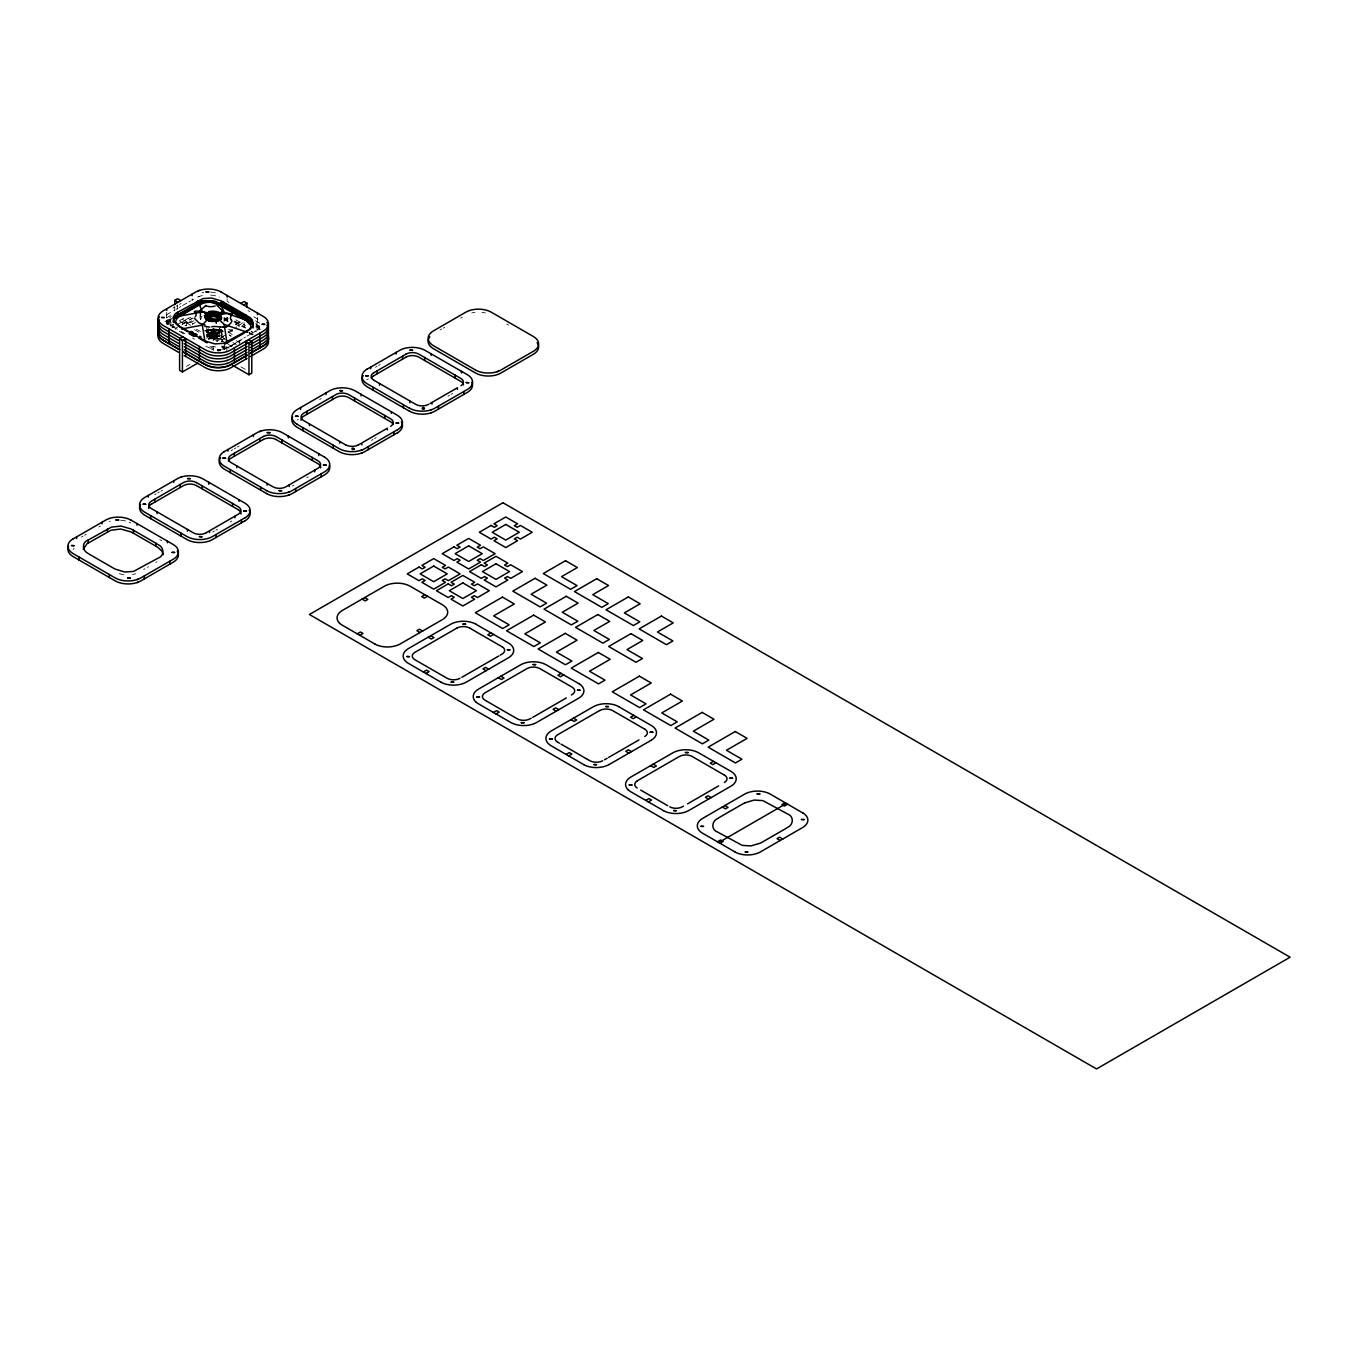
<?xml version="1.0" encoding="UTF-8"?>
<svg xmlns="http://www.w3.org/2000/svg" width="1358" height="1358" viewBox="0 0 1358 1358"><rect width="100%" height="100%" fill="white"/><g stroke="black" fill="none" stroke-linecap="round" stroke-linejoin="round"><path stroke-width="0.75" stroke-dasharray="5 3.75" d="M167.136 324.511L167.136 323.017M167.136 322.169L167.136 320.675M256.441 325.835L256.798 326.039A9.082 5.245 0 0 1 259.412 329.298L259.412 327.227M298.268 419.367L297.096 420.08M219.843 328.313L219.3 334.594A8.929 5.143 0 0 1 207.027 334.696M167.475 324.46L167.866 323.068M368.358 378.95L366.711 379.612M212.9 328.568L211.593 331.708A8.929 5.143 0 0 1 211.763 339.025L214.954 331.131A8.929 5.143 0 0 0 217.093 329.247M213.087 330.877L213.596 329.654A9.031 4.193 16.3 0 0 214.496 329.451M168.154 322.593L168.884 321.456M221.931 336.784L222.95 336.122M171.464 318.349L169.597 319.605L172.738 327.77M169.597 317.551L171.346 316.499M169.597 320.539L171.346 319.486M256.73 330.469L256.951 330.35A9.082 5.245 0 0 0 256.764 323.085L256.441 322.848M170.463 325.971L173.128 324.409M255.864 330.996L253.64 332.303M171.346 322.457L169.597 323.51A9.082 5.245 0 0 0 168.545 324.223M164.827 321.761L171.447 317.925M166.202 314.988L174.622 310.133M166.202 317.976L171.447 314.937M166.202 323.934L171.447 320.912M172.687 327.651L174.724 326.463M173.043 308.062L174.622 307.146M176.217 306.229L177.813 305.312M179.392 304.396L180.987 303.479M176.217 309.217L177.813 308.3M179.392 307.366L180.987 306.45M182.583 305.533L187.353 302.783M188.949 301.866L190.527 300.95M166.44 323.425L172.127 320.132M169.852 324.8L171.447 323.883M179.494 320.726L185.859 317.059M176.761 324.918L189.492 317.568M181.072 322.797L190.629 317.28M190.697 325.258L187.472 323.391L187.472 320.777L192.31 317.993M175.114 328.466L180.308 325.479M182.04 324.477L192.446 318.468M187.472 323.391L192.31 320.607M193.922 320.777L190.697 322.644L187.472 320.777M195.535 322.457L192.31 324.324A9.031 4.872 -11.4 0 1 193.939 321.982M205.177 330.911L208.742 328.857M205.958 331.301L209.692 329.332M223.832 320.98L227.618 318.994M206.11 331.488L209.862 329.434L206.501 331.59M224.019 321.133L229.4 318.027M206.518 332.201L212.442 328.925M206.501 334.934L214.072 330.571L217.297 332.421L212.459 335.222M206.518 335.188L213.274 331.284L223.391 337.123M206.501 336.682L213.274 332.778M210.846 334.289L215.684 331.488L215.684 335.036A2.275 1.324 0 0 0 212.459 335.036C210.965 337.836 217.84 334.272 212.306 334.934A2.275 1.324 0 0 0 212.459 336.903L212.459 334.289A2.275 1.324 0 0 1 212.459 332.421A2.275 1.324 0 0 1 215.684 332.421M214.072 333.168L209.234 335.969L212.459 337.819M206.518 338.159L221.846 329.451M221.541 330.588L208.826 337.938L207.553 329.756M208.198 338.685L219.724 331.776L208.436 338.668M208.164 339.551L222.016 331.556M209.896 339.194L217.297 335.036M235.698 324.273L241.062 321.371M228.161 331.895L236.801 326.905M238.533 325.903L243.014 322.491M225.072 335.12L221.846 336.988L224.698 338.617M216.652 341.367L223.442 337.446M221.846 339.958L225.072 338.108M186.436 366.371L189.865 364.385M239.721 340.603L227.923 347.41L224.698 345.56L221.846 347.19L225.072 349.057M221.744 349.498L227.618 345.849M242.284 338.872L227.974 348.055M243.88 337.938L245.458 337.022M247.054 336.105L253.42 332.625M231.013 345.934L235.851 343.133M81.361 537.072L82.957 536.155M84.535 535.239L86.131 534.322M98.862 526.972L100.441 526.055M154.625 494.77L156.204 493.854M157.8 492.937L159.395 492.02M160.974 491.104L162.57 490.187M231.098 450.618L232.693 449.702M234.289 448.785L235.868 447.868M237.463 446.952L239.059 446.035M319.673 399.49L321.269 398.573M375.453 367.271L377.049 366.354M378.644 365.438L380.223 364.521M439.975 330.028L441.554 329.111M443.149 328.195L444.745 327.278M460.634 318.095L462.229 317.178M143.693 569.443L144.899 568.747M147.309 567.355L148.514 566.659M155.729 562.501L156.934 561.805M212.731 531.996L214.326 531.08M215.922 530.163L217.501 529.247M230.232 521.896L231.811 520.98M292.394 486.011L293.99 485.095M306.704 477.744L308.3 476.828M371.43 440.382L373.009 439.466M374.604 438.549L376.2 437.632M447.885 396.247L449.481 395.314M451.06 394.397L452.655 393.481M192.123 300.033L193.532 299.218M201.001 317.076L202.002 316.499M225.818 318.366L227.516 317.449M226.158 318.57L227.499 317.806M227.754 347.258L226.396 348.021M228.755 332.71L231.946 330.996M225.717 348.412L224.342 349.176M198.302 296.791L199.439 296.383M135.664 573.738L132.405 574.672M223.849 346.256L222.491 346.579M204.651 330.724L212.9 329.179M73.094 549.413L74.147 548.309M215.616 346.952L211.576 346.273M123.884 574.841L119.283 573.721M224.511 319.962L228.416 321.269M249.516 332.982L253.42 334.306M228.534 329.264L232.371 330.554M218.655 329.621L222.559 330.928M196.554 329.332L200.339 331.386M210.626 348.463L211.729 349.074A9.082 5.245 0 0 0 213.121 349.702M209.896 348.038L205.873 346.307M506.721 324.036L508.622 325.122M248.005 310.473L249.889 311.576M227.126 301.408L229.027 302.494M253.691 316.737L260.43 320.658M255.593 320.811L259.701 323.204M255.593 323.798L259.701 326.175M255.593 326.769L259.701 329.162M235.851 319.86L245.34 325.326M234.764 321.048L245.475 327.295M234.968 321.948L245.679 328.127M233.966 321.744L243.438 327.21M224.393 317.704L227.974 319.775M235.138 323.917L242.301 328.042M223.934 317.959L227.516 320.03M249.023 332.438L252.605 334.509M223.934 318.332L227.516 320.403M249.023 332.812L252.605 334.883M223.832 319.249L227.346 321.269M227.923 332.031L232.982 334.951M219.64 329.349L223.204 331.42M219.402 329.485L222.967 331.556M218.451 329.553L222.05 331.624M217.908 329.79L221.507 331.878M215.854 328.891L223.068 333.066M236.479 340.739L240.043 342.793M216.652 329.638L221.744 332.557M215.294 329.298L222.491 333.457M213.274 328.313L221.71 333.168M223.442 336.903L213.274 331.029A8.929 5.143 0 0 0 215.056 329.213M232.982 342.657L236.36 344.609M208.334 329.705L226.82 340.603M213.274 334.272L221.71 339.127M205.89 330.452L222.016 339.755M207.01 331.878L223.119 341.181M224.919 342.216L232.082 346.358M207.01 332.252L232.082 346.731M206.331 332.269L222.44 341.571M182.651 319.537L190.001 323.781M213.274 337.242L220.013 341.147M213.274 338.736L218.349 341.673M179.816 321.167L187.166 325.411M194.5 329.654L200.016 332.829M221.846 345.934L224.698 347.563M221.744 346.613L225.122 348.565M209.879 346.46L213.274 348.429M174.792 327.804L177.406 329.315M181.208 331.505L184.994 333.695M192.581 338.091L194.483 339.177M179.205 331.216L184.824 334.458M240.96 366.864L246.375 369.987M159.803 539.652L161.704 540.756M251.4 331.81L252.843 332.642M226.022 320.132L227.465 320.997M251.026 331.216L252.961 332.337M174.435 327.601L169.75 324.834M258.954 328.347L260.43 329.213M254.998 330.945L256.441 331.793M229.112 334.815L230.86 336.156M256.441 328.806L256.798 329.026A9.082 5.245 0 0 1 258.071 329.977M229.825 335.256L231.267 336.139M207.095 335.375L209.319 336.835M256.255 324.868L256.339 326.327A8.929 5.143 0 0 1 258.954 329.23M200.169 318.281L200.678 319.334M213.546 328.636L214.853 332.014M213.121 329.756L213.562 330.928A8.929 5.143 0 0 1 211.576 329.247M221.337 329.756L222.61 337.938M200.577 314.767L201.222 318.858M239.212 341.741L239.398 343.54M219.419 328.432L219.843 336.478A8.929 5.143 0 0 0 207.18 336.377M206.705 326.361L207.248 336.411M259.412 326.361L259.412 327.855M257.477 317.433L257.477 327.872M244.117 322.559L244.117 326.769M227.126 298.794L227.126 300.474M226.82 346.663L226.82 352.52M224.698 345.764L224.698 349.668M221.846 332.252L221.846 342.012M219.062 335.494L219.062 335.867A8.674 5.008 0 0 1 207.485 335.867L207.485 335.494A8.674 5.008 0 0 0 219.062 335.494A8.674 5.008 0 0 0 207.485 335.494M215.039 335.409L215.039 335.782A2.733 1.579 0 0 0 211.508 335.952L211.508 335.579A2.733 1.579 0 0 1 215.039 335.409A2.733 1.579 0 0 1 211.508 335.579M214.887 336.428L214.887 333.83L211.661 331.963L211.661 334.56M213.274 329.434L213.274 340.79M213.274 346.68L213.274 350.585M213.138 336.512A2.733 1.579 0 0 0 213.41 334.475A2.733 1.579 0 0 0 213.138 336.529L213.138 336.886A2.733 1.579 0 0 0 213.41 334.849A2.733 1.579 0 0 0 213.138 336.886M210.846 336.903L210.846 333.355A2.275 1.324 0 0 0 214.072 333.355A2.275 1.324 0 0 0 214.072 331.488L214.072 334.102A2.275 1.324 0 0 1 214.072 335.969A2.275 1.324 0 0 1 210.846 335.969M192.123 298.726L192.123 300.407M186.657 323.119L186.657 325.716A2.275 1.324 0 0 0 185.011 325.343A2.275 1.324 0 0 0 186.708 324.935M177.592 305.041L177.592 309.251M175.522 328.229L175.522 329.349M174.758 306.687L174.758 310.88M173.128 324.223L173.128 327.38M167.136 321.54L167.136 323.645M166.678 312.306L166.678 323.662M168.85 324.206A9.082 5.245 0 0 1 169.529 317.534M224.393 349.193A9.082 5.245 0 0 1 223.391 349.668M202.07 292.666A18.265 10.541 0 0 1 203.768 292.36M210.507 292.106A18.265 10.541 0 0 1 218.927 293.99M200.288 318.383A2.733 1.579 0 0 1 200.678 319.147M171.94 327.702A211.865 122.322 0 0 1 173.128 327.006M200.288 318.74A2.733 1.579 0 0 1 200.594 319.181M214.785 331.98A8.929 5.143 0 0 0 214.971 339.296L211.695 330.826A8.929 5.143 0 0 1 209.879 329.366A8.929 5.143 0 0 0 217.382 329.349M212.425 330.249A9.031 5.839 -19 0 1 211.746 329.654M222.288 337.039A9.031 6.366 3 0 1 209.37 336.801M232.795 330.843A9.031 4.193 16.3 0 1 232.133 331.114M207.485 335.867A8.674 5.008 0 0 1 219.062 335.867M167.492 324.29A8.929 5.143 0 0 1 170.039 320.878M215.039 335.782A2.733 1.579 0 0 1 211.508 335.952M170.005 319.792A9.031 4.872 -11.4 0 0 167.17 324.206A9.082 5.245 0 0 1 169.529 320.505M256.866 325.207A9.031 5.415 12 0 1 259.395 329.332M182.787 324.206A2.275 1.324 0 0 1 185.095 322.729A2.275 1.324 0 0 1 187.302 324.256M199.677 315.735A2.275 1.324 0 0 1 199.728 317.416M227.584 348.004A2.275 1.324 0 0 1 229.213 347.92M239.347 342.182A2.275 1.324 0 0 1 240.96 340.451M197.606 297.062A18.231 10.524 0 0 1 203.955 295.314M210.677 295.059A18.231 10.524 0 0 1 219.368 297.079M109.319 521.455A18.265 10.541 0 0 1 110.338 521.149M120.607 520.199A18.265 10.541 0 0 1 130.775 523M471.837 312.866A18.265 10.541 0 0 1 474.944 312.34M481.886 312.34A18.265 10.541 0 0 1 485.434 312.968M215.09 336.258L211.458 334.747L215.09 336.258M214.581 336.546L211.967 334.441L214.581 336.546M212.103 336.631A2.275 1.324 0 0 0 215.549 335.528A2.275 1.324 0 0 0 212.171 334.34A2.275 1.324 0 0 0 212.103 336.631M213.274 332.15A8.674 5.008 0 0 0 213.274 338.838A8.674 5.008 0 0 0 213.274 332.15M213.274 332.523A8.674 5.008 0 0 0 213.274 339.211A8.674 5.008 0 0 0 213.274 332.523M212.103 334.017A2.275 1.324 0 0 0 215.549 332.914A2.275 1.324 0 0 0 212.171 331.742A2.275 1.324 0 0 0 212.103 334.017"/><path stroke-width="1.5" d="M219.979 319.147L220.403 318.281M193.413 335.392L193.498 332.676L191.478 335.053M83.177 549.26L86.997 543.743L110.915 530.265L120.607 529.009L130.86 531.861A36.904 21.304 0 0 1 133.457 533.236L155.746 546.103A36.904 21.304 0 0 1 158.122 547.614L161.958 551.178L163.215 554.675M206.603 315.107L206.144 314.088M218.689 319.588L218.248 320.437A7.52 4.346 0 0 0 214.954 314.598A7.52 4.346 0 0 0 204.837 316.499L204.413 315.396M253.267 327.023L253.063 328.008M424.477 408.571C423.289 405.227 419.995 410.439 424.477 408.571A9.082 5.245 0 0 1 422.983 408.877M189.051 333.644L189.984 332.455L190.086 334.255M190.324 334.357L191.054 331.284M192.666 332.201L190.663 334.56L192.904 332.354M191.682 335.171L193.243 333.321M193.175 336.003L195.179 333.644L193.209 336.054M193.787 336.394L195.756 333.983L197.063 334.764L195.756 334.34L196.248 335.732L194.194 336.275M200.746 337.242L199.728 336.275L200.95 337.005M181.717 328.942L202.359 325.105L207.536 319.469L208.402 319.843M221.626 317.585L221.71 317.84A7.52 4.346 0 0 1 211.576 319.741A7.52 4.346 0 0 1 208.3 313.902L207.978 312.866A9.251 5.551 -10.5 0 0 208.029 317.483M72.908 539.024L105.822 520.029A18.231 10.524 0 0 1 108.216 518.909L109.353 518.501M224.24 451.654L257.154 432.659A18.231 10.524 0 0 1 282.498 432.761L324.613 457.154M366.999 369.24L399.914 350.228A18.231 10.524 0 0 1 402.324 349.108L403.445 348.717A18.265 10.541 0 0 1 425.122 350.364L467.373 374.723A18.248 10.541 0 0 1 467.644 389.322L434.662 408.3A18.231 10.524 0 0 1 432.251 409.42L431.199 409.793M151.179 504.276L183.788 485.434A9.082 5.245 0 0 1 196.367 485.553M373.603 372.873L406.212 354.048M373.603 375.843L406.212 357.018M390.646 426.259L390.866 426.123A9.082 5.245 0 0 0 390.68 418.858L348.717 394.618A9.082 5.245 0 0 0 336.054 394.482L303.496 413.341A9.082 5.245 0 0 0 303.683 420.607L345.645 444.864M245.136 517.704L212.221 536.716A18.231 10.524 0 0 1 209.828 537.836L208.691 538.226A18.265 10.541 0 0 1 187.014 536.58L144.763 512.221A18.248 10.541 0 0 1 144.508 497.622L177.491 478.644A18.231 10.524 0 0 1 179.884 477.541L181.021 477.133M245.136 520.691L212.221 539.686A18.231 10.524 0 0 1 209.828 540.807L208.776 541.197A18.265 10.541 0 0 1 187.014 539.567L144.763 515.208A18.248 10.541 0 0 1 140.502 504.463M397.47 429.756L364.555 448.768A18.231 10.524 0 0 1 339.194 448.649L297.096 424.273M397.47 432.744L364.555 451.756A18.231 10.524 0 0 1 339.194 451.637L297.096 427.261A18.248 10.541 0 0 1 292.615 416.906M262.875 345.934L250.33 353.589M262.179 346.731L263.554 345.9A18.248 10.541 0 0 0 267.254 334.781M571.362 694.99L572.074 694.566A9.082 5.245 0 0 0 572.295 687.267L539.635 668.459A9.082 5.245 0 0 0 527.04 668.56L485.044 692.801A9.082 5.245 0 0 0 484.823 700.1L486.86 701.254M651.314 740.178L609.097 764.554M637.36 780.748L679.356 756.508A9.082 5.245 0 0 1 692.02 756.372L724.561 775.231M178.322 311.899C171.6 314.258 172.347 322.763 178.339 325.394A36.904 21.304 0 0 0 180.716 326.905L203.004 339.772A36.904 21.304 0 0 0 205.601 341.147L214.87 343.897L223.629 343.336L248.225 330.045C254.659 327.77 254.523 319.3 248.344 316.635A36.904 21.304 0 0 0 245.832 315.039L223.544 302.172A36.904 21.304 0 0 0 220.947 300.797L211.678 298.047L202.919 298.607L178.322 311.899C179.528 316.295 171.753 317.449 173.383 322.457M500.185 655.167L501.985 654.098A9.082 5.245 0 0 0 502.188 646.781M261.721 346.63L260.108 347.58M498.742 656.016L496.57 657.272M178.17 314.971L202.919 301.578L211.678 301.018L220.947 303.785A36.904 21.304 0 0 1 223.544 305.16L245.832 318.027A36.904 21.304 0 0 1 248.208 319.52L251.858 322.848L253.267 326.158M88.236 539.992C81.446 542.351 82.295 550.839 88.253 553.487A36.904 21.304 0 0 0 90.63 554.981L112.918 567.848A36.904 21.304 0 0 0 115.515 569.223L124.783 571.99L133.542 571.429L158.139 558.121C164.776 555.795 164.182 547.291 158.122 544.626A36.904 21.304 0 0 0 155.746 543.132L133.457 530.265A36.904 21.304 0 0 0 130.86 528.89L121.1 526.072L111.526 527.074L88.236 539.992L88.236 542.979M221.252 292.055A18.231 10.524 0 0 0 195.908 291.936L162.994 310.948A18.248 10.541 0 0 0 163.198 325.496L205.398 349.889A18.265 10.541 0 0 0 227.142 351.552L228.246 351.111A18.231 10.524 0 0 0 230.639 350.008L263.554 330.996A18.248 10.541 0 0 0 263.333 316.448L221.133 292.055M397.538 429.807A18.248 10.541 0 0 0 397.249 415.209L355.049 390.815A18.265 10.541 0 0 0 333.304 389.152L332.218 389.593A18.231 10.524 0 0 0 329.807 390.697L296.893 409.709A18.248 10.541 0 0 0 297.113 424.273M314.886 470.038L318.196 468.086A9.082 5.245 0 0 0 318.01 460.82L276.047 436.563M72.84 538.99A18.248 10.541 0 0 0 73.128 553.589L115.311 577.982A18.231 10.524 0 0 0 140.553 578.084L173.468 559.089A18.248 10.541 0 0 0 173.264 544.524L131.064 520.148M266.541 490.611A18.231 10.524 0 0 0 291.885 490.713L324.8 471.718A18.248 10.541 0 0 0 324.579 457.154M68.562 546.34A18.248 10.541 0 0 0 73.128 556.576L115.311 580.952A18.231 10.524 0 0 0 140.553 581.071L173.468 562.059A18.248 10.541 0 0 0 177.236 551.042M266.541 493.582A18.231 10.524 0 0 0 291.885 493.701L324.8 474.706A18.248 10.541 0 0 0 329.332 465.115M431.199 412.764L432.167 412.425A18.231 10.524 0 0 0 434.662 411.27L467.576 392.275A18.248 10.541 0 0 0 471.888 382.209M174.758 304.582L174.758 300.373L177.592 298.726L180.818 300.593M176.302 313.63L177.898 312.713M174.944 316.278L199.473 302.138M173.128 318.451L202.206 301.714A9.082 5.245 0 0 1 204.481 300.763M173.705 318.943L202.291 302.342A8.929 5.143 0 0 1 214.87 302.41L252.707 324.324M177.542 316.974L202.631 302.562M199.507 304.888L180.258 316.007A13.359 7.707 0 0 0 175.912 323.187M189.475 332.71L193.175 334.832M197.844 363.061L182.43 371.956L179.595 370.327L179.595 338.77L182.821 336.92M240.892 303.394L244.117 301.527L246.952 303.173L246.952 307.366M179.595 338.77L182.43 340.417L185.656 338.549L185.656 356.441M243.727 305.024L246.952 303.173M198.879 338.142L204.939 341.622M227.041 343.014L244.525 332.914M247.139 343.506L230.639 352.978A18.231 10.524 0 0 1 228.246 354.099L227.109 354.506M250.33 341.673L263.554 333.983A18.248 10.541 0 0 0 266.83 322.321M245.73 359.225L245.73 341.35L248.955 343.201L251.79 341.571L251.79 373.111L248.955 374.757L232.693 365.37M247.139 346.494L230.639 355.966A18.231 10.524 0 0 1 228.246 357.086L227.109 357.477M250.33 344.643L263.554 336.954A18.248 10.541 0 0 0 266.83 325.292M247.139 349.464L230.639 358.936A18.231 10.524 0 0 1 228.246 360.057L227.109 360.464M250.33 347.631L263.554 339.941A18.248 10.541 0 0 0 266.83 328.28M247.139 352.452L230.639 361.924A18.231 10.524 0 0 1 228.246 363.044L227.109 363.435M250.33 350.619L263.554 342.912A18.248 10.541 0 0 0 266.83 331.25M234.425 362.399L247.139 355.049M250.789 352.961L259.87 347.716M247.139 355.423L234.425 362.773L234.425 347.869M247.139 358.41L230.639 367.882A18.231 10.524 0 0 1 228.246 369.003L227.346 369.325A18.265 10.541 0 0 1 205.431 367.746L184.247 355.609M250.33 356.577L263.554 348.887A18.248 10.541 0 0 0 267.051 337.48M196.367 482.565A9.082 5.245 0 0 0 183.737 482.429L151.179 501.289A9.082 5.245 0 0 0 151.366 508.554L193.311 532.811A9.082 5.245 0 0 0 205.975 532.93M263.452 436.461L230.843 455.303A9.082 5.245 0 0 0 231.03 462.569L272.975 486.809A9.082 5.245 0 0 0 285.638 486.945L314.666 470.174L314.666 471.854M263.452 439.449L230.843 458.274A9.082 5.245 0 0 0 228.433 461.058M393.158 424.443A9.082 5.245 0 0 0 390.68 421.846L348.717 397.588A9.082 5.245 0 0 0 336.054 397.47L303.496 416.329A9.082 5.245 0 0 0 301.035 420.301M205.924 532.896L238.533 514.071A9.082 5.245 0 0 0 238.346 506.806L196.384 482.548M357.205 633.863L360.43 631.996L363.01 633.49L359.785 635.357M424.935 594.753L421.71 596.603L424.29 598.097L427.515 596.23M423.289 672.023L426.514 670.156L429.094 671.65L425.869 673.517M491.036 632.913L487.811 634.763L490.391 636.257L493.616 634.39M496.213 657.493L461.839 677.303M493.395 712.492L496.621 710.624L499.201 712.118L495.976 713.985M561.143 673.381L557.917 675.249L560.498 676.725L563.723 674.875M535.969 715.479L566.32 697.961M566.065 754.454L569.291 752.587L571.871 754.08L568.646 755.931M633.813 715.327L630.587 717.194L633.168 718.688L636.393 716.82M608.639 757.424L638.973 739.906M645.729 800.439L648.954 798.572L651.534 800.066L648.309 801.933M713.476 761.329L710.251 763.196L712.831 764.673L716.056 762.823M718.637 785.909L687.572 803.851M717.397 841.807L720.623 839.957L723.203 841.451L719.978 843.301M785.145 802.697L781.902 804.564L784.5 806.058L787.725 804.191M718.688 842.554L786.435 803.444M234.187 362.535L231.59 364.368M431.759 402.562L430.18 403.462M535.595 715.683L532.676 717.364M233.949 362.671L231.115 364.64M607.179 758.273L604.599 759.733M360.753 443.557L358.257 444.949M531.199 718.195L530.095 718.806A9.082 5.245 0 0 1 517.432 718.925L516.804 718.518M683.532 806.126L682.429 806.754A9.082 5.245 0 0 1 669.766 806.873M456.916 628.075L414.937 652.315A9.082 5.245 0 0 0 414.733 659.632L447.376 678.423A9.082 5.245 0 0 0 459.972 678.321M599.693 710.506L557.697 734.746A9.082 5.245 0 0 0 557.493 742.062M231.115 364.267L230.639 364.912A18.231 10.524 0 0 1 228.246 366.015L227.346 366.354A18.265 10.541 0 0 1 205.431 364.776L203.513 363.367M428.822 404.226L428.364 404.48A9.082 5.245 0 0 1 415.769 404.378L373.756 380.155M200.254 301.714L202.206 300.78L202.291 302.342A8.929 5.143 0 0 1 214.887 302.494M744.88 802.833L754.148 800.066L762.907 800.626L787.504 813.934C794.074 816.26 793.683 824.781 787.487 827.429A36.904 21.304 0 0 1 785.111 828.94L762.823 841.807A36.904 21.304 0 0 1 760.225 843.182L750.957 845.932L742.198 845.372L717.601 832.064C710.811 829.721 711.66 821.217 717.618 818.568A36.904 21.304 0 0 1 719.995 817.075L742.283 804.208A36.904 21.304 0 0 1 744.88 802.833M198.302 290.816L199.439 290.425M259.548 431.538L260.685 431.131M498.352 371.243L497.215 371.651M362.145 449.888L361.024 450.296M362.145 452.859L361.024 453.266M289.407 491.868L288.439 492.207M289.407 494.855L288.439 495.195M138.075 579.238L137.022 579.611M138.075 582.226L137.107 582.565M204.277 363.791L205.398 364.419A18.265 10.541 0 0 0 227.142 366.083L228.246 365.642A18.231 10.524 0 0 0 230.639 364.538M227.193 357.46L227.261 357.426A18.265 10.541 0 0 1 205.431 355.83L184.247 343.693M227.193 360.43L227.261 360.413A18.265 10.541 0 0 1 205.431 358.818L184.247 346.68M227.193 363.418L227.261 363.384A18.265 10.541 0 0 1 205.431 361.788L184.247 349.651M469.545 310.558L468.578 310.897A18.231 10.524 0 0 0 466.015 312.068L433.1 331.08A18.248 10.541 0 0 0 433.321 345.628L475.521 370.021M190.239 332.37L192.242 331.946M173.128 317.331L202.393 311.899L207.299 312.679M215.684 315.463L227.397 313.291L232.303 314.071M206.722 317.738L219.113 315.429L219.741 319.52M223.238 327.261C225.937 328.008 233.661 321.914 231.59 320.064M218.214 312.578L224.189 312.51L252.113 322.169M226.599 326.938L220.556 326.989M204.803 326.327L209.726 327.108M211.882 302.664L218.74 304.786A33.627 19.419 0 0 1 221.609 306.28M352.52 449.481C357.646 449.125 349.821 446.629 352.52 449.481A9.082 5.245 0 0 0 353.742 449.294M216.414 313.868L218.214 315.09M204.939 313.036C206.993 312.017 191.308 309.573 194.941 312.391M205.007 313.392L220.607 318.655M219.249 319.571L224.155 324.46L247.563 332.337M205.007 325.02L199.151 323.051L194.245 318.179M218.893 312.815L219.945 313.783M205.992 305.414L199.949 310.676L200.577 314.767M210.066 318.519L208.402 317.449M207.587 319.486L206.688 318.757M469.529 627.99L502.137 646.815M475.826 624.171L508.741 643.183A18.231 10.524 0 0 1 510.676 644.575L511.372 645.22A18.265 10.541 0 0 1 508.52 657.73L466.32 682.123A18.248 10.541 0 0 1 441.027 682.276M618.586 706.601L651.517 725.613A18.231 10.524 0 0 1 653.436 726.988L654.149 727.65A18.265 10.541 0 0 1 651.28 740.161M374.995 644.082L342.08 625.07A18.231 10.524 0 0 1 340.145 623.695L339.483 623.084M441.095 682.242L408.181 663.23A18.231 10.524 0 0 1 408.368 648.598L450.584 624.29A18.248 10.541 0 0 1 475.894 624.137M583.855 764.673L550.941 745.661A18.231 10.524 0 0 1 551.127 731.028L593.361 706.72A18.248 10.541 0 0 1 618.654 706.567M663.519 810.658L630.604 791.663A18.231 10.524 0 0 1 628.669 790.271L627.973 789.609M735.187 852.043L702.273 833.031A18.231 10.524 0 0 1 700.338 831.639L699.642 830.994A18.265 10.541 0 0 1 702.493 818.484L744.693 794.091A18.248 10.541 0 0 1 769.986 793.938L802.833 812.967M589.457 760.48L590.153 760.853A9.082 5.245 0 0 0 602.731 760.752M409.42 408.181L367.186 383.805A18.248 10.541 0 0 1 366.932 369.206M409.42 411.168L367.186 386.792A18.248 10.541 0 0 1 363.231 375.555M276.047 439.551L318.044 463.774A9.082 5.245 0 0 1 320.675 467.848M266.643 490.611L224.426 466.235A18.248 10.541 0 0 1 224.172 451.62M266.643 493.582L224.426 469.206A18.248 10.541 0 0 1 220.607 457.782M196.384 485.536L238.38 509.776M516.346 718.263L514.75 717.38M589.016 760.225L587.42 759.326M203.904 363.944L202.766 362.942M203.14 363.52L202.019 362.518M667.763 805.701L640.738 790.118M202.393 363.095L199.779 361.228M201.646 362.671L183.347 351.739M251.026 321.54L214.802 301.018L214.887 302.393M514.309 717.109L487.301 701.526M586.979 759.071L561.075 744.116M461.024 385.689A9.082 5.245 0 0 0 460.786 378.39L418.824 354.132A9.082 5.245 0 0 0 406.161 354.014M463.451 384.976A9.082 5.245 0 0 0 460.786 381.377L418.824 357.12A9.082 5.245 0 0 0 406.161 357.001M252.113 320.301L220.675 302.342M248.565 339.704L251.79 341.571M174.758 300.373L177.983 302.24M192.276 331.997L190.273 332.421M187.76 331.725L182.651 328.772A34.697 20.03 0 0 1 180.58 327.465L180.088 327.108M193.413 334.985L196.367 336.512M180.444 338.515L163.181 328.5A18.248 10.541 0 0 1 159.497 316.872M184.247 340.705L205.398 352.876A18.265 10.541 0 0 0 227.142 354.54M178.543 340.4L163.181 331.471A18.248 10.541 0 0 1 159.497 319.86M178.543 343.387L163.181 334.458A18.248 10.541 0 0 1 159.497 322.848M178.543 346.375L163.181 337.429A18.248 10.541 0 0 1 159.497 325.818M179.782 349.685L168.698 343.285M167.951 342.861L178.543 349.346M184.247 352.639L199.405 361.398L199.405 346.494M178.543 352.333L163.181 343.387A18.248 10.541 0 0 1 159.497 331.776M245.204 517.754A18.248 10.541 0 0 0 244.915 503.156L202.715 478.763A18.265 10.541 0 0 0 180.987 477.099M364.623 597.537L367.848 599.404L365.268 600.898L362.043 599.031M422.678 631.063L419.452 629.195L416.872 630.689L420.097 632.556M430.724 635.697L433.949 637.564L431.369 639.058L428.126 637.191M488.778 669.222L485.553 667.372L482.973 668.849L486.198 670.716M500.813 676.165L504.039 678.032L501.458 679.526L498.233 677.659M558.885 709.691L555.66 707.841L553.079 709.317L556.305 711.185M573.483 718.127L576.709 719.995L574.128 721.471L570.903 719.621M631.555 751.653L628.33 749.786L625.749 751.28L628.975 753.147M653.147 764.113L656.372 765.98L653.792 767.474L650.567 765.606M711.219 797.638L707.993 795.788L705.413 797.265L708.638 799.132M724.816 805.498L728.041 807.365L725.461 808.842L722.235 806.991M782.87 839.023L779.645 837.156L777.065 838.65L780.29 840.517M168.324 343.438L166.474 341.995M167.577 343.014L165.744 341.554M253.199 323.917L214.802 301.799A9.082 5.245 0 0 0 212.238 300.78M166.117 342.148L165.014 341.13M559.53 743.216L557.985 742.3M165.37 341.724L164.284 340.688M164.641 341.282L163.181 340.043M163.911 340.841L163.181 340.417A18.248 10.541 0 0 1 159.497 328.806M578.847 683.651L545.933 664.656A18.248 10.541 0 0 0 520.708 664.775L478.474 689.134A18.265 10.541 0 0 0 475.572 701.696M644.914 729.246L612.305 710.421A9.082 5.245 0 0 0 599.71 710.523M252.282 322.287L253.182 322.831M179.595 326.752L176.421 323.136M216.822 305.143L221.727 310.014L222.373 314.105M475.69 701.713L476.335 702.324A18.231 10.524 0 0 0 478.271 703.716L511.185 722.711A18.248 10.541 0 0 0 536.41 722.592L578.644 698.216A18.265 10.541 0 0 0 578.814 683.532M250.127 324.766L245.968 320.437A34.697 20.03 0 0 0 243.897 319.13M220.675 304.022L224.189 312.51M198.574 302.63L202.393 311.899M224.155 324.46L227.024 342.861M205.313 315.446L205.958 319.537M202.359 325.105L204.905 341.469M463.876 391.477L463.876 394.448M461.499 371.26L461.499 372.941M457.425 389.423L457.425 387.743L431.98 402.443L431.98 404.124M455.032 374.995L455.032 377.965M438.43 406.161L438.43 409.148M431.148 353.742L431.148 355.423M424.698 357.46L424.698 360.447M409.878 401.068L409.878 402.732M403.428 404.786L403.428 407.773M402.579 356.085L402.579 359.072M396.129 352.367L396.129 354.031M393.786 431.946L393.786 434.933M391.393 411.729L391.393 413.409M387.336 429.892L387.336 428.228L361.89 442.912L361.89 444.779M384.942 415.463L384.942 418.434M379.527 383.533L379.527 385.214M377.134 370.785L377.134 373.756M373.077 387.268L373.077 390.238M370.683 367.05L370.683 368.731M368.341 446.629L368.341 449.617M361.041 394.21L361.041 395.891M354.591 397.945L354.591 400.916M339.772 441.537L339.772 443.217M333.321 445.254L333.321 448.242M332.489 396.553L332.489 399.541M326.039 392.835L326.039 394.516M321.116 473.908L321.116 476.879M318.723 453.691L318.723 455.558M312.272 457.408L312.272 460.396M309.42 424.019L309.42 425.682M307.044 411.253L307.044 414.224M302.97 427.736L302.97 430.724M300.593 407.519L300.593 409.386M295.671 488.591L295.671 491.579M289.22 484.874L289.22 486.537M288.371 436.173L288.371 437.836M281.921 439.89L281.921 442.878M267.102 483.482L267.102 485.162M260.651 487.216L260.651 490.187M259.87 333.185L259.87 348.089M259.819 438.515L259.819 441.486M257.477 312.968L257.477 314.649M253.369 434.781L253.369 436.461M251.026 319.673L251.026 323.221M248.955 343.201L248.955 374.757M245.832 315.039L245.832 318.027M241.452 519.893L241.452 522.881M239.059 499.676L239.059 501.357M236.767 465.964L236.767 467.644M235.002 516.176L235.002 517.839M234.374 453.199L234.374 456.186M232.608 503.411L232.608 506.381M230.317 469.698L230.317 472.669M227.923 449.481L227.923 451.162M227.126 295.45L227.126 297.13M223.544 302.172L223.544 305.16M220.675 303.462L220.675 305.873M216.007 534.577L216.007 537.564M209.556 530.859L209.556 532.54M208.708 482.158L208.708 484.212M202.257 485.875L202.257 488.863M198.574 302.07L198.574 304.498M197.572 300.797L197.572 303.768M192.123 294.075L192.123 295.738M187.455 529.484L187.455 531.165M182.43 340.417L182.43 371.956M180.987 533.202L180.987 536.189M180.156 484.5L180.156 487.488M173.705 480.783L173.705 482.463M169.784 561.261L169.784 564.249M169.071 328.976L169.071 343.88M167.39 541.061L167.39 542.725M166.678 308.758L166.678 310.439M157.104 511.966L157.104 513.63M155.746 543.132L155.746 546.103M154.71 499.201L154.71 502.171M150.653 515.684L150.653 518.671M148.26 495.466L148.26 497.147M144.338 575.962L144.338 578.932M137.039 523.543L137.039 525.207M133.457 530.265L133.457 533.236M109.336 574.587L109.336 577.557M107.486 528.89L107.486 531.861M102.037 522.151L102.037 523.832M78.985 557.069L78.985 560.039M76.591 536.851L76.591 538.532M374.927 644.116A18.248 10.541 0 0 0 400.203 643.947L442.453 619.587A18.265 10.541 0 0 0 442.606 604.904L409.726 586.011A18.248 10.541 0 0 0 384.518 586.147L342.267 610.506A18.265 10.541 0 0 0 339.381 623.05M663.451 810.692A18.248 10.541 0 0 0 688.727 810.539L730.977 786.163A18.265 10.541 0 0 0 731.147 771.48L698.25 752.587A18.248 10.541 0 0 0 673.042 752.722L630.791 777.082A18.265 10.541 0 0 0 627.905 789.643M637.157 788.047A9.082 5.245 0 0 1 637.394 780.748M724.629 775.197A9.082 5.245 0 0 1 724.374 782.497M609.08 764.537A18.248 10.541 0 0 1 583.787 764.707M644.965 729.212A9.082 5.245 0 0 1 644.727 736.511M456.95 628.092A9.082 5.245 0 0 1 469.579 627.956M802.799 812.848A18.265 10.541 0 0 1 802.612 827.531L760.429 851.924A18.248 10.541 0 0 1 735.119 852.077M219.351 350.568A9.082 5.245 0 0 1 217.908 350.602M208.877 321.184A6.501 3.751 0 0 1 217.586 321.133M208.674 321.303A8.216 4.736 60 0 1 207.944 314.105M218.587 320.25A8.216 4.736 60 0 1 218.808 321.014M207.197 342.827A33.627 19.419 0 0 1 205.465 341.927M226.141 343.472A13.359 7.707 0 0 1 224.596 344.202M250.636 324.715A13.359 7.707 0 0 1 246.205 331.844M199.592 304.939A13.359 7.707 0 0 1 211.967 302.376M163.198 340.026A18.248 10.541 0 0 1 159.497 328.432M267.119 334.221A18.248 10.541 0 0 1 263.622 345.56M204.803 318.044A8.216 4.736 60 0 1 205.296 315.633A7.52 4.346 0 0 1 215.939 315.633A7.52 4.346 0 0 1 215.939 321.778A8.216 4.736 60 0 1 216.295 323.306M231.301 320.182A9.251 5.551 -10.5 0 1 231.318 315.514M211.661 326.769A9.608 4.464 1.7 0 1 220.268 327.21M215.192 305.991A9.608 6.535 -2.1 0 1 205.737 305.669M195.213 312.323A9.251 5.177 2.9 0 1 195.246 316.838M221.099 318.128A8.369 4.821 0 0 1 220.726 318.349A9.251 5.025 10 0 0 219.572 313.868M218.927 318.519A9.608 5.755 -2.1 0 1 210.337 318.332M212.221 321.32A8.216 4.736 60 0 1 210.609 312.561A7.52 4.346 0 0 0 210.609 318.706A7.52 4.346 0 0 0 221.252 318.706A8.216 4.736 60 0 1 221.473 319.469M205.448 314.122A8.369 4.821 0 0 1 205.822 313.902M206.925 312.951A9.608 5.347 2 0 1 216.788 313.579M217.857 315.175A9.251 5.025 10 0 1 218.893 319.656A8.369 4.821 0 0 0 219.368 319.436M207.18 312.815A8.369 4.821 0 0 1 207.553 312.612M206.297 318.791A9.251 5.551 -10.5 0 1 206.314 314.122M208.64 311.661A9.608 5.347 2 0 1 218.502 312.272M217.195 319.826A9.608 5.755 -2.1 0 1 208.606 319.639M109.319 518.467A18.265 10.541 0 0 1 131.03 520.165M431.165 409.861A18.265 10.541 0 0 1 409.454 408.164M431.165 412.832A18.265 10.541 0 0 1 409.454 411.151M373.789 380.138A9.082 5.245 0 0 1 373.552 372.839M371.345 378.203A9.082 5.245 0 0 1 373.552 375.827M401.289 421.812A18.248 10.541 0 0 1 397.538 432.778M340.569 390.832A18.265 10.541 0 0 1 341.486 390.798M358.308 444.983A9.082 5.245 0 0 1 345.679 444.847M263.401 436.444A9.082 5.245 0 0 1 276.03 436.58M263.401 439.415A9.082 5.245 0 0 1 276.03 439.551M249.193 510.15A18.248 10.541 0 0 1 245.204 520.725M148.769 508.571A9.082 5.245 0 0 1 151.111 504.242M238.346 509.793A9.082 5.245 0 0 1 240.994 514.003M475.402 370.021A18.231 10.524 0 0 0 500.746 370.14L533.66 351.128A18.248 10.541 0 0 0 533.456 336.563L491.256 312.187A18.265 10.541 0 0 0 469.512 310.507M429.756 336.818A18.248 10.541 0 0 0 433.321 348.616L475.521 373.009A18.265 10.541 0 0 0 497.249 374.672L498.352 374.231A18.231 10.524 0 0 0 500.746 373.111L533.66 354.115A18.248 10.541 0 0 0 537.089 342.623M71.533 545.593L74.266 545.712L71.567 545.475M115.922 519.961L118.655 520.029L115.922 519.961M127.72 578.033L130.453 578.152L127.754 577.931M143.201 504.208L145.934 504.327L143.235 504.107M161.619 317.5L164.352 317.568L161.636 317.449M172.11 552.417L174.843 552.468L172.127 552.35M187.591 478.593L190.324 478.644L187.591 478.593M206.009 291.885L208.742 291.936L206.009 291.885M199.388 536.665L202.121 536.766L199.422 536.546M217.806 349.94L220.539 350.058L217.84 349.838M222.865 458.223L225.598 458.274L222.865 458.223M243.778 511.032L246.511 511.083L243.795 510.981M262.196 324.324L264.929 324.375L262.213 324.273M267.254 432.608L269.987 432.659L267.254 432.608M279.052 490.662L281.785 490.713L279.069 490.611M295.535 416.278L298.268 416.329L295.535 416.21M323.442 465.047L326.175 465.098L323.442 465.047M339.907 390.646L342.64 390.764L339.941 390.527M365.625 375.793L368.358 375.911L365.658 375.691M396.112 423.085L398.845 423.153L396.112 423.034M410.014 350.177L412.747 350.296L410.048 350.058M406.806 656.559L409.539 656.678L406.84 656.457M466.201 382.617L468.934 382.735L466.235 382.498M451.196 682.191L453.928 682.242L451.196 682.123M462.993 624.12L465.726 624.171L463.01 624.069M476.913 697.027L479.646 697.095L476.913 696.977M507.383 649.752L510.116 649.854L507.4 649.633M521.285 722.66L524.018 722.711L521.285 722.66M533.1 664.588L535.833 664.656L533.1 664.537M549.566 738.99L552.299 739.041L549.566 738.99M577.473 690.22L580.206 690.271L577.49 690.153M593.955 764.605L596.688 764.673L593.972 764.554M605.77 706.55L608.503 706.601L605.77 706.483M629.229 784.975L631.962 785.043L629.229 784.975M650.143 732.166L652.875 732.234L650.143 732.166M673.619 810.607L676.352 810.709L673.653 810.488M685.434 752.536L688.166 752.587L685.434 752.536M700.898 826.36L703.631 826.411L700.915 826.292M729.806 778.168L732.539 778.219L729.806 778.168M745.287 851.975L748.02 852.043L745.287 851.924M757.102 793.921L759.835 793.972L757.102 793.921M801.475 819.536L804.208 819.587L801.492 819.485M502.952 502.749L309.403 614.495L1096.534 1068.95L1290.1 957.203L502.952 502.749M419.045 567.067L407.247 573.874L419.045 580.698L422.27 578.831L425.122 580.477L421.897 582.327L433.694 589.151L445.509 582.327L442.284 580.477L445.118 578.831L448.344 580.698L460.141 573.874L448.344 567.067L445.118 568.917L442.284 567.288L445.509 565.42L433.694 558.596L421.897 565.42L425.122 567.288L422.27 568.917L419.045 567.067M454.03 546.867L442.233 553.674L454.03 560.498L457.256 558.63L460.09 560.277L456.865 562.127L468.68 568.951L480.477 562.127L477.252 560.277L480.104 558.63L483.329 560.498L495.127 553.674L483.329 546.867L480.104 548.717L477.252 547.087L480.477 545.22L468.68 538.413L456.865 545.22L460.09 547.087L457.256 548.717L454.03 546.867M491.104 525.461L479.306 532.268L491.104 539.092L494.329 537.225L497.181 538.871L493.956 540.722L505.753 547.546L517.568 540.722L514.342 538.871L517.177 537.225L520.403 539.092L532.217 532.268L520.403 525.461L517.177 527.311L514.342 525.682L517.568 523.815L505.753 517.008L493.956 523.815L497.181 525.682L494.329 527.311L491.104 525.461M433.694 566.048L420.148 573.874L433.694 581.699L447.24 573.874L433.694 566.048M468.68 545.865L455.134 553.674L468.68 561.499L482.226 553.674L468.68 545.865M505.753 524.443L492.207 532.268L505.753 540.094L519.299 532.268L505.753 524.443M448.208 583.889L436.41 590.713L448.208 597.537L451.433 595.67L454.268 597.299L451.043 599.167L462.857 605.991L474.672 599.167L471.43 597.299L474.281 595.67L477.507 597.537L489.304 590.713L477.507 583.889L474.281 585.756L471.43 584.127L474.672 582.259L462.857 575.436L451.043 582.259L454.268 584.127L451.433 585.756L448.208 583.889M481.343 564.758L469.545 571.582L481.343 578.389L484.568 576.539L487.42 578.168L484.195 580.036L495.993 586.86L507.807 580.036L504.582 578.168L507.417 576.539L510.642 578.389L522.457 571.582L510.642 564.758L507.417 566.625L504.582 564.979L507.807 563.129L495.993 556.305L484.195 563.129L487.42 564.979L484.568 566.625L481.343 564.758M462.857 582.888L449.311 590.713L462.857 598.538L476.403 590.713L462.857 582.888M495.993 563.757L482.446 571.582L495.993 579.408L509.539 571.582L495.993 563.757M502.46 597.113L475.351 612.764L502.681 628.533L509.131 624.816L493.65 615.87L514.292 603.954L502.46 597.113M535.069 578.287L512.815 591.137L540.128 606.907L546.578 603.19L531.097 594.244L546.901 585.111L535.069 578.287M565.522 560.701L543.268 573.551L570.598 589.321L577.048 585.604L561.55 576.658L577.371 567.525L565.522 560.701M533.643 615.123L506.551 630.774L533.864 646.544L540.314 642.809L524.833 633.88L545.475 621.964L533.643 615.123M566.252 596.298L543.998 609.148L571.328 624.918L577.778 621.183L562.28 612.254L578.101 603.122L566.252 596.298M596.722 578.712L574.468 591.562L601.781 607.332L608.231 603.614L592.75 594.668L608.554 585.536L596.722 578.712M565.234 633.354L538.124 649.005L565.454 664.775L571.905 661.057L556.424 652.112L577.065 640.195L565.234 633.354M597.843 614.529L575.588 627.379L602.901 643.149L609.369 639.431L593.87 630.485L609.691 621.37L597.843 614.529M628.313 596.943L606.041 609.793L633.371 625.563L639.822 621.845L624.341 612.899L640.144 603.784L628.313 596.943M598.318 652.468L571.226 668.119L598.538 683.889L605.006 680.154L589.508 671.225L610.166 659.292L598.318 652.468M630.944 633.643L608.673 646.493L636.002 662.263L642.453 658.528L626.972 649.599L642.775 640.467L630.944 633.643M661.397 616.057L639.143 628.907L666.455 644.677L672.906 640.942L657.425 632.013L673.229 622.881L661.397 616.057M639.38 676.165L612.271 691.816L639.601 707.586L646.052 703.868L630.57 694.923L651.212 683.006L639.38 676.165M670.563 694.176L643.471 709.827L670.784 725.596L677.235 721.862L661.753 712.933L682.412 701.017L670.563 694.176M702.154 712.407L675.062 728.058L702.375 743.828L708.825 740.11L693.344 731.164L713.985 719.248L702.154 712.407M735.255 731.521L708.146 747.172L735.476 762.941L741.926 759.207L726.445 750.278L747.087 738.345L735.255 731.521M213.053 316.21A8.369 4.821 0 0 0 213.427 316.007A8.369 4.821 0 0 0 213.121 316.244M209.505 320.929A7.52 4.346 0 0 0 220.794 317.178A7.52 4.346 0 0 0 209.505 313.409A7.52 4.346 0 0 0 209.505 320.929"/></g></svg>
